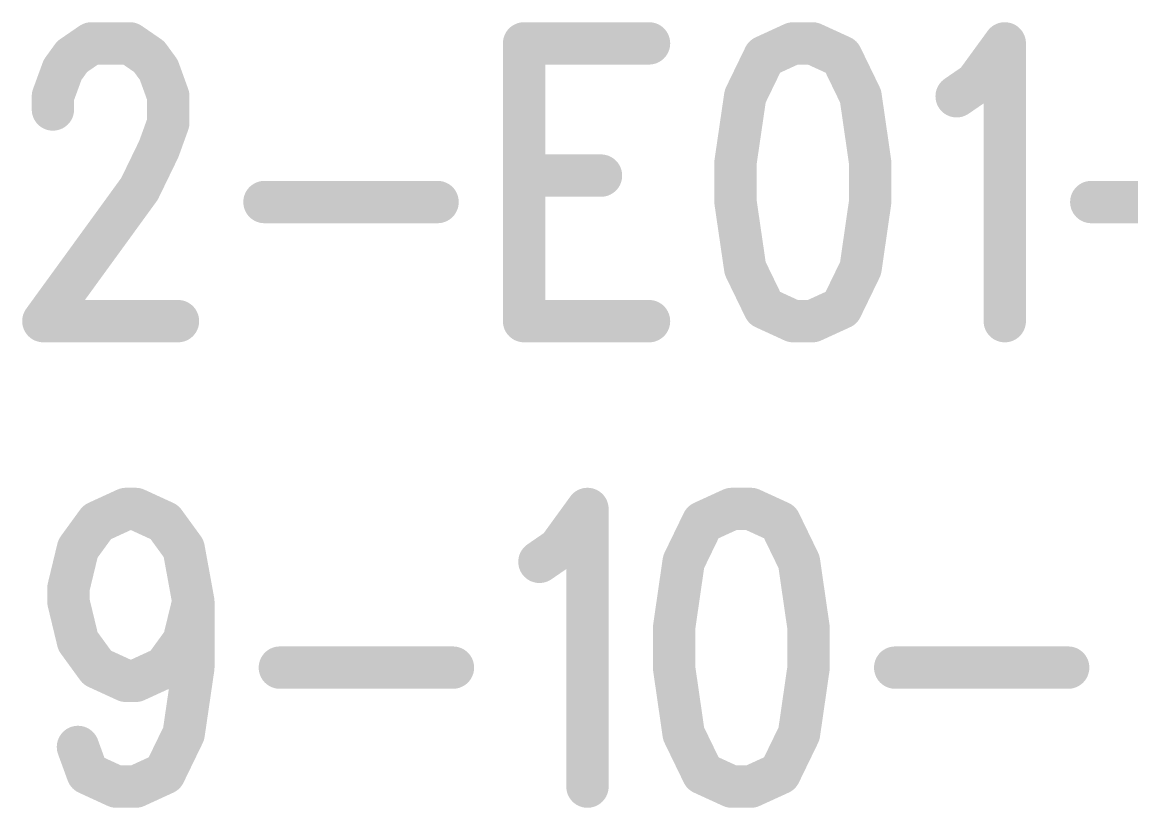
# Model space of a CAD drawing. Extents: x 98.7 to 144.1, y 93.1 to 144.1.
# Drawn here: x 109.077 to 111.7, y 128.059 to 129.916 of the extents above; entities that cross this region are included whole.
import ezdxf

# ---------------------------------------------------------------- set-up
doc = ezdxf.new("R2010")
doc.units = 0
doc.layers.get('0').update_dxf_attribs({"linetype": 'CONTINUOUS'})
doc.layers.add('SILK-TOP_PHO', color=9, linetype='CONTINUOUS')

# ---------------------------------------------------------------- blocks, each defined once
blk = doc.blocks.new('ROUND_1')
at = {"const_width": 0.050038}
blk.add_lwpolyline([(-0.025018, 0, 1), (0.025018, 0, 1)], format="xyb", close=True, dxfattribs=at)

msp = doc.modelspace()

# ---------------------------------------------------------------- linework, layer by layer
at = {"layer": 'SILK-TOP_PHO', "const_width": 0.100076}
for points in [[(109.195362, 129.834386), (109.240828, 129.865628)], [(109.240828, 129.865628), (109.33176, 129.865628)], [(109.33176, 129.865628), (109.377226, 129.834386)], [(110.263686, 129.865628), (110.263686, 129.209292)], [(110.263686, 129.865628), (110.559088, 129.865628)], [(110.899956, 129.865628), (110.831884, 129.834386)], [(110.945422, 129.865628), (110.899956, 129.865628)], [(111.013748, 129.834386), (110.945422, 129.865628)], [(111.331756, 129.771902), (111.400082, 129.865628)], [(111.400082, 129.865628), (111.400082, 129.209292)], [(109.172756, 129.803144), (109.195362, 129.834386)], [(109.377226, 129.834386), (109.400086, 129.803144)], [(110.831884, 129.834386), (110.786418, 129.74066)], [(111.059214, 129.74066), (111.013748, 129.834386)], [(109.149896, 129.74066), (109.172756, 129.803144)], [(109.400086, 129.803144), (109.422692, 129.74066)], [(111.28629, 129.74066), (111.331756, 129.771902)], [(109.149896, 129.709418), (109.149896, 129.74066)], [(109.422692, 129.74066), (109.422692, 129.678176)], [(110.786418, 129.74066), (110.763558, 129.58445)], [(111.08182, 129.58445), (111.059214, 129.74066)], [(109.422692, 129.678176), (109.400086, 129.615692)], [(109.400086, 129.615692), (109.35462, 129.521966)], [(110.763558, 129.58445), (110.763558, 129.490724)], [(111.08182, 129.490724), (111.08182, 129.58445)], [(110.263686, 129.553208), (110.44555, 129.553208)], [(109.35462, 129.521966), (109.12729, 129.209292)], [(109.650022, 129.490724), (110.059216, 129.490724)], [(110.763558, 129.490724), (110.786418, 129.33426)], [(111.059214, 129.33426), (111.08182, 129.490724)], [(111.604552, 129.490724), (112.013746, 129.490724)], [(110.786418, 129.33426), (110.831884, 129.240534)], [(111.013748, 129.240534), (111.059214, 129.33426)], [(110.831884, 129.240534), (110.899956, 129.209292)], [(110.945422, 129.209292), (111.013748, 129.240534)], [(109.12729, 129.209292), (109.445552, 129.209292)], [(110.263686, 129.209292), (110.559088, 129.209292)], [(110.899956, 129.209292), (110.945422, 129.209292)], [(109.254544, 128.734312), (109.322616, 128.765554)], [(109.322616, 128.765554), (109.345476, 128.765554)], [(109.345476, 128.765554), (109.413548, 128.734312)], [(110.345474, 128.671828), (110.413546, 128.765554)], [(110.413546, 128.765554), (110.413546, 128.109472)], [(110.754668, 128.765554), (110.686342, 128.734312)], [(110.79988, 128.765554), (110.754668, 128.765554)], [(110.868206, 128.734312), (110.79988, 128.765554)], [(109.209078, 128.671828), (109.254544, 128.734312)], [(109.413548, 128.734312), (109.459014, 128.671828)], [(110.686342, 128.734312), (110.640876, 128.640586)], [(110.913672, 128.640586), (110.868206, 128.734312)], [(109.186472, 128.578102), (109.209078, 128.671828)], [(109.459014, 128.671828), (109.481874, 128.54686)], [(110.300008, 128.640586), (110.345474, 128.671828)], [(110.640876, 128.640586), (110.61827, 128.484376)], [(110.936278, 128.484376), (110.913672, 128.640586)], [(109.186472, 128.54686), (109.186472, 128.578102)], [(109.209078, 128.453134), (109.186472, 128.54686)], [(109.481874, 128.54686), (109.459014, 128.453134)], [(109.481874, 128.54686), (109.481874, 128.39065)], [(110.61827, 128.484376), (110.61827, 128.39065)], [(110.936278, 128.39065), (110.936278, 128.484376)], [(109.254544, 128.39065), (109.209078, 128.453134)], [(109.459014, 128.453134), (109.413548, 128.39065)], [(109.322616, 128.359408), (109.254544, 128.39065)], [(109.413548, 128.39065), (109.345476, 128.359408)], [(109.481874, 128.39065), (109.459014, 128.23444)], [(109.686344, 128.39065), (110.095538, 128.39065)], [(110.61827, 128.39065), (110.640876, 128.23444)], [(110.913672, 128.23444), (110.936278, 128.39065)], [(111.141002, 128.39065), (111.549942, 128.39065)], [(109.345476, 128.359408), (109.322616, 128.359408)], [(109.459014, 128.23444), (109.413548, 128.140714)], [(110.640876, 128.23444), (110.686342, 128.140714)], [(110.868206, 128.140714), (110.913672, 128.23444)], [(109.231938, 128.140714), (109.209078, 128.203198)], [(109.30001, 128.109472), (109.231938, 128.140714)], [(109.413548, 128.140714), (109.345476, 128.109472)], [(110.686342, 128.140714), (110.754668, 128.109472)], [(110.79988, 128.109472), (110.868206, 128.140714)], [(109.345476, 128.109472), (109.30001, 128.109472)], [(110.754668, 128.109472), (110.79988, 128.109472)]]:
    msp.add_lwpolyline(points, dxfattribs=at)

# ---------------------------------------------------------------- block references
at = {"layer": 'SILK-TOP_PHO'}
for p in [(109.240828, 129.865628), (109.33176, 129.865628), (110.263686, 129.865628), (110.263686, 129.865628), (110.559088, 129.865628), (110.899956, 129.865628), (110.899956, 129.865628), (110.945422, 129.865628), (111.400082, 129.865628), (109.195362, 129.834386), (109.377226, 129.834386), (110.831884, 129.834386), (111.013748, 129.834386), (109.172756, 129.803144), (109.400086, 129.803144), (111.331756, 129.771902), (109.149896, 129.74066), (109.422692, 129.74066), (110.786418, 129.74066), (111.059214, 129.74066), (111.28629, 129.74066), (109.149896, 129.709418), (109.422692, 129.678176), (109.400086, 129.615692), (110.763558, 129.58445), (111.08182, 129.58445), (110.263686, 129.553208), (110.44555, 129.553208), (109.35462, 129.521966), (109.650022, 129.490724), (110.059216, 129.490724), (110.763558, 129.490724), (111.08182, 129.490724), (111.604552, 129.490724), (110.786418, 129.33426), (111.059214, 129.33426), (110.831884, 129.240534), (111.013748, 129.240534), (109.12729, 129.209292), (109.445552, 129.209292), (110.263686, 129.209292), (110.263686, 129.209292), (110.559088, 129.209292), (110.899956, 129.209292), (110.945422, 129.209292), (111.400082, 129.209292), (109.322616, 128.765554), (109.345476, 128.765554), (110.413546, 128.765554), (110.754668, 128.765554), (110.754668, 128.765554), (110.79988, 128.765554), (109.254544, 128.734312), (109.413548, 128.734312), (110.686342, 128.734312), (110.868206, 128.734312), (109.209078, 128.671828), (109.459014, 128.671828), (110.345474, 128.671828), (110.300008, 128.640586), (110.640876, 128.640586), (110.913672, 128.640586), (109.186472, 128.578102), (109.186472, 128.54686), (109.481874, 128.54686), (109.481874, 128.54686), (110.61827, 128.484376), (110.936278, 128.484376), (109.209078, 128.453134), (109.459014, 128.453134), (109.254544, 128.39065), (109.413548, 128.39065), (109.481874, 128.39065), (109.686344, 128.39065), (110.095538, 128.39065), (110.61827, 128.39065), (110.936278, 128.39065), (111.141002, 128.39065), (111.549942, 128.39065), (109.322616, 128.359408), (109.345476, 128.359408), (109.459014, 128.23444), (110.640876, 128.23444), (110.913672, 128.23444), (109.209078, 128.203198), (109.231938, 128.140714), (109.413548, 128.140714), (110.686342, 128.140714), (110.868206, 128.140714), (109.30001, 128.109472), (109.345476, 128.109472), (110.413546, 128.109472), (110.754668, 128.109472), (110.79988, 128.109472)]:
    msp.add_blockref('ROUND_1', p, dxfattribs=at)

doc.saveas('drawing.dxf')
